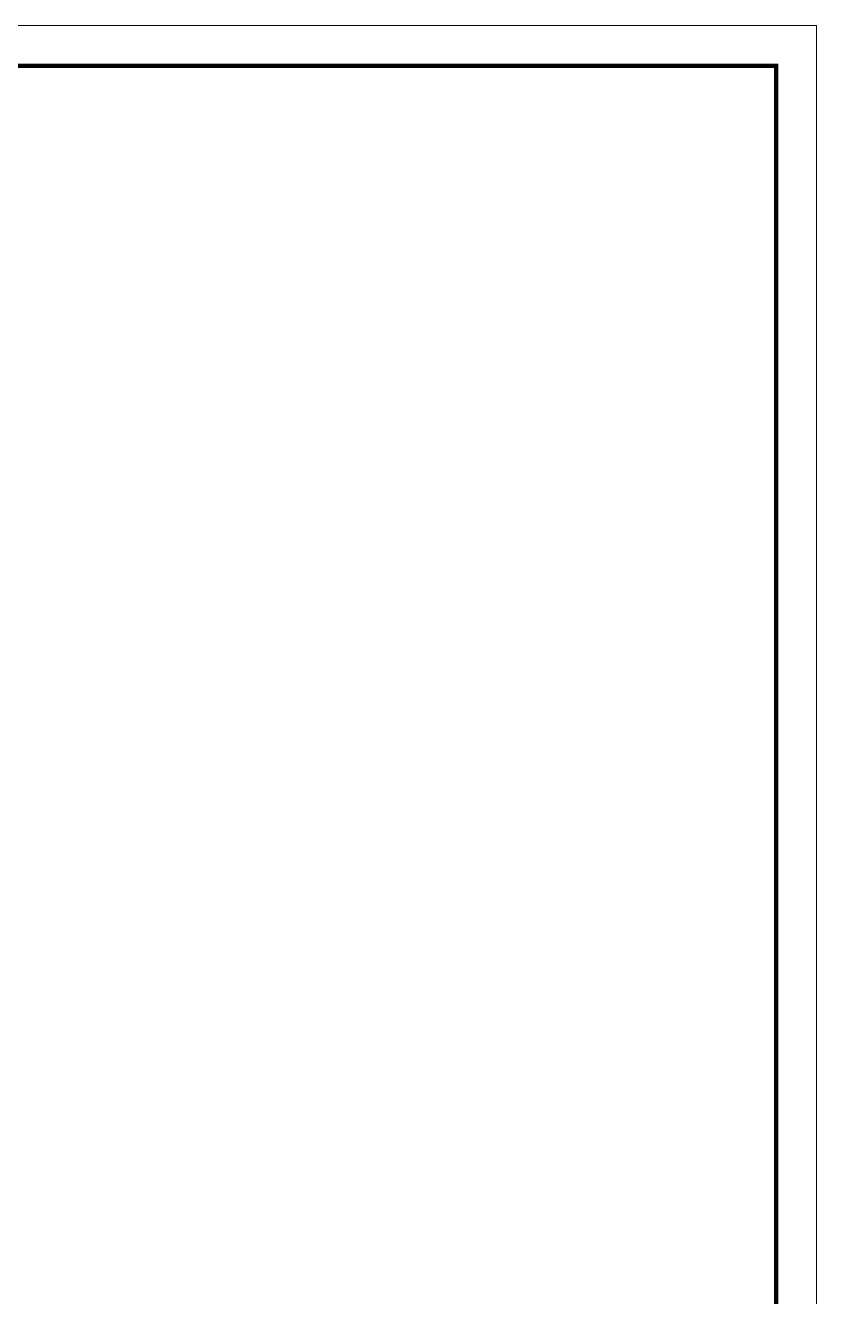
# Model space of a CAD drawing. Extents: x 0 to 5945, y 0 to 4205.
# Drawn here: x 4966 to 5945, y 2632 to 4205 of the extents above; entities that cross this region are included whole.
import ezdxf
from ezdxf.enums import TextEntityAlignment as Align

# ---------------------------------------------------------------- set-up
doc = ezdxf.new("R2010")
doc.units = 0
doc.header["$LTSCALE"] = 5
doc.layers.get('0').update_dxf_attribs({"color": 4, "linetype": 'CONTINUOUS', "lineweight": 50})
doc.layers.add('图框_外框', color=130, linetype='CONTINUOUS', lineweight=20)
doc.styles.add('H35', font='bgdx.shx', dxfattribs={"width": 0.7, "bigfont": 'bghzdx.shx'})
doc.styles.add('H5', font='bgdx.shx', dxfattribs={"width": 0.7, "bigfont": 'bghzdx.shx'})

# ---------------------------------------------------------------- blocks, each defined once
blk = doc.blocks.new('A0')
at = {"layer": '图框_外框', "color": 5}
for p, q in [((1189, 841), (0, 841)), ((1189, 0), (1189, 841))]:
    blk.add_line(p, q, dxfattribs=at)
at = {"layer": '图框_外框', "color": 7, "const_width": 1}
blk.add_lwpolyline([(25, 10), (1179, 10), (1179, 831), (25, 831)], close=True, dxfattribs=at)
at = {"layer": '图框_外框', "width": 0.7}
for tag, height, style, p in [('修改', 3.5, 'H35', (33.1, 828.35)), ('图号', 5, 'H5', (72.18, 826))]:
    blk.add_attdef(tag, text='', height=height, rotation=180, dxfattribs=dict(at, style=style)).set_placement(p, align=Align.MIDDLE_CENTER)

msp = doc.modelspace()

# ---------------------------------------------------------------- block references
at = {"lineweight": 0, "xscale": 5, "yscale": 5, "zscale": 5}
msp.add_blockref('A0', (0, 0), dxfattribs=at)

doc.saveas('drawing.dxf')
